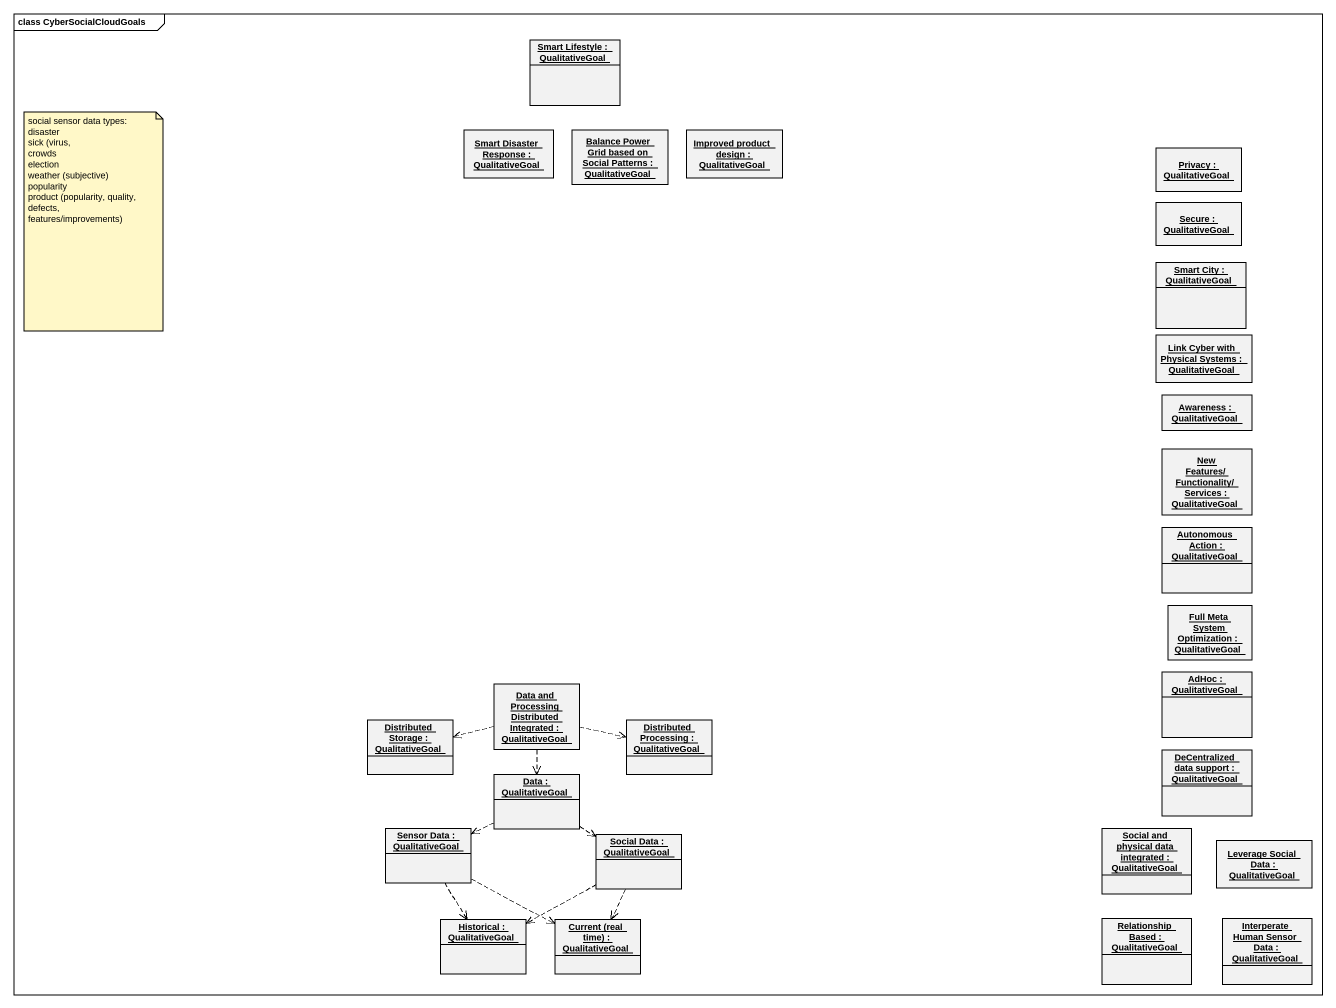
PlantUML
@startuml
mainframe class CyberSocialCloudGoals
hide circle
hide empty members
object "Smart Lifestyle : QualitativeGoal" as Smart_Lifestyle
object "Smart Disaster Response : QualitativeGoal" as Smart_Disaster_Response
object "Balance Power Grid based on Social Patterns : QualitativeGoal" as Balance_Power_Grid_based_on
object "Improved product design : QualitativeGoal" as Improved_product_design
object "Privacy : QualitativeGoal" as Privacy
object "Secure : QualitativeGoal" as Secure
object "Smart City : QualitativeGoal" as Smart_City
object "Link Cyber with Physical Systems : QualitativeGoal" as Link_Cyber_with_Physical
object "Awareness : QualitativeGoal" as Awareness
object "New Features/Functionality/Services : QualitativeGoal" as New_Features_Functionality
object "Autonomous Action : QualitativeGoal" as Autonomous_Action
object "Full Meta System Optimization : QualitativeGoal" as Full_Meta_System
object "Data and Processing Distributed Integrated : QualitativeGoal" as Data_and_Processing
object "AdHoc : QualitativeGoal" as AdHoc
object "Distributed Storage : QualitativeGoal" as Distributed_Storage
object "Distributed Processing : QualitativeGoal" as Distributed_Processing
object "DeCentralized data support : QualitativeGoal" as DeCentralized_data_support
object "Data : QualitativeGoal" as Data
object "Sensor Data : QualitativeGoal" as Sensor_Data
object "Social Data : QualitativeGoal" as Social_Data
object "Social and physical data integrated : QualitativeGoal" as Social_and_physical_data
object "Leverage Social Data : QualitativeGoal" as Leverage_Social_Data
object "Historical : QualitativeGoal" as Historical
object "Current (real time) : QualitativeGoal" as Current_real_time
object "Relationship Based : QualitativeGoal" as Relationship_Based
object "Interperate Human Sensor Data : QualitativeGoal" as Interperate_Human_Sensor
Data_and_Processing .left.> Distributed_Storage
Data_and_Processing .right.> Distributed_Processing
Data_and_Processing ..> Data
Data .left.> Sensor_Data
Data .right.> Social_Data
Sensor_Data ..> Historical
Sensor_Data .right.> Current_real_time
Social_Data .left.> Historical
Social_Data ..> Current_real_time
note as N1
  social sensor data types:
  disaster
  sick (virus,
  crowds
  election
  weather (subjective)
  popularity
  product (popularity, quality, defects, features/improvements)
end note
@enduml
